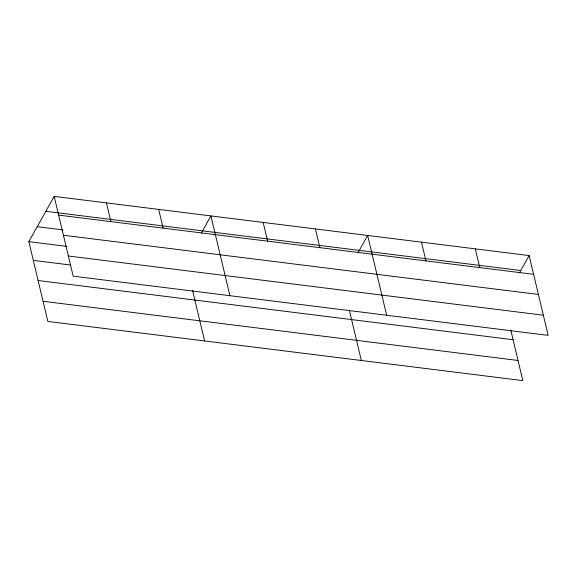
<?xml version="1.0" encoding="UTF-8"?>
<svg xmlns="http://www.w3.org/2000/svg" width="577" height="577" viewBox="0 0 577 577"><rect width="100%" height="100%" fill="white"/><g stroke="black" fill="none" stroke-linecap="round" stroke-linejoin="round"><path stroke-width="0.87" d="M510.789 330.08L522.827 380.618L47.855 321.425L28.85 241.64L54.173 196.382L529.145 255.575L548.15 335.36L73.178 276.167L54.173 196.382M201.265 233.158L210.915 215.913L229.92 295.698M358.007 252.69L367.65 235.452L386.662 315.237M519.495 272.82L529.145 255.575M45.814 211.312L520.786 270.512M58.638 215.113L533.602 274.313M37.209 226.703L62.886 229.906M63.434 235.257L538.406 294.458M28.85 241.64L66.925 246.386M68.382 256.015L543.354 315.215M33.315 260.371L70.502 265.009M38.111 280.516L513.083 339.716M43.059 301.273L518.031 360.474M475.311 248.867L479.776 267.598M421.484 242.16L425.949 260.891M349.294 309.95L361.339 360.495M315.403 228.939L319.867 247.67M263.162 222.426L267.62 241.157M192.559 290.419L204.597 340.957M158.668 209.401L163.125 228.139M106.42 202.888L110.885 221.626"/></g></svg>
